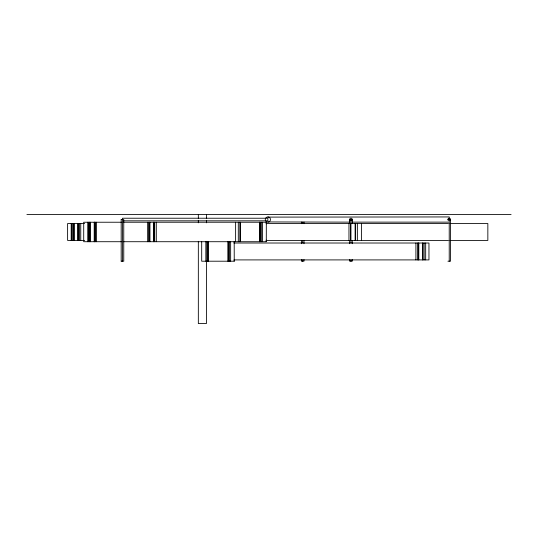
<?xml version="1.0" encoding="UTF-8"?>
<svg xmlns="http://www.w3.org/2000/svg" width="538" height="538" viewBox="0 0 538 538"><rect width="100%" height="100%" fill="white"/><g stroke="black" fill="none" stroke-linecap="round" stroke-linejoin="round"><path stroke-width="0.81" d="M26.9 214.44L511.1 214.44M121.178 219.524L123.767 219.524L123.774 261.206L121.178 261.206M447.932 219.524L450.521 219.524L450.528 261.206L447.932 261.206M123.303 220.822L267.87 220.822L267.87 218.233L122.476 218.226L122.476 261.206M350.103 222.127L267.87 221.945M352.067 222.127L448.416 222.127M121.675 222.234L83.713 222.234L83.713 241.717L121.675 241.717M123.182 222.234L266.323 222.234L266.297 241.717L123.182 241.717M84.58 223.532L67.613 223.532L67.613 240.419L84.58 240.419M266.283 223.532L448.403 223.532M449.956 223.532L487.845 223.532L487.845 240.419L449.956 240.419M266.283 240.419L448.403 240.419M234.198 243.015L428.961 243.015L428.961 259.908L234.198 259.908M234.198 243.344L234.198 241.717L234.238 261.206L201.696 261.206L201.696 241.717M449.223 218.811L449.223 216.942L267.87 217.11M449.223 219.524L449.223 261.206M425.672 243.015L425.672 259.908M424.126 243.015L424.126 259.908M422.955 243.015L422.955 259.908M422.592 243.015L422.592 259.908M418.806 243.015L418.806 259.908M418.571 243.015L418.571 259.908M417.448 243.015L417.448 259.908M415.908 243.015L415.908 259.908M361.435 223.532L361.435 240.419M357.366 223.532L357.366 240.419M355.618 223.532L355.618 240.419M355.12 223.532L355.12 240.419M352.249 223.694L352.249 219.524L349.66 219.524L349.653 223.694M352.249 240.365L352.249 243.701M352.249 259.538L352.249 261.206L349.66 261.206L349.653 259.538M350.951 219.524L350.951 242.968M350.951 259.901L350.951 261.206M350.568 223.532L350.568 240.419M349.653 240.365L349.653 243.701M348.96 223.532L348.96 240.419M303.983 222.026L303.983 223.694M303.983 240.365L303.983 243.701M303.983 259.538L303.983 261.206L301.394 261.206L301.388 259.538M302.686 222.133L302.686 223.431M302.686 240.365L302.686 242.968M302.686 259.901L302.686 261.206M301.388 222.026L301.388 223.694M301.388 240.365L301.388 243.701M266.223 222.234L266.223 223.855M266.223 240.096L266.223 241.717M262.463 222.234L262.463 241.717M261.293 222.234L261.293 241.717M260.5 222.234L260.5 241.717M259.8 222.234L259.8 241.717M259.699 222.234L259.699 241.717M240.399 222.234L240.399 241.717M239.834 222.234L239.834 241.717M238.3 222.234L238.3 241.717M235.624 222.234L235.624 241.717M234.198 259.578L234.198 261.206M230.647 241.717L230.647 261.206M229.504 241.717L229.504 261.206M228.616 241.717L228.616 261.206M227.843 241.717L227.843 261.206M208.28 241.717L208.28 261.206M207.856 241.717L207.856 261.206M206.888 241.717L206.888 261.206M206.424 214.44L206.424 218.636M206.424 220.311L206.424 222.833M206.424 261.448L206.424 323.56L198.334 323.56L198.334 241.3M205.846 241.717L205.846 261.206M198.334 214.44L198.334 218.636M198.334 220.311L198.334 222.833M156.289 222.234L156.289 241.717M154.668 222.234L154.668 241.717M153.888 222.234L153.888 241.717M153.565 222.234L153.565 241.717M149.914 222.234L149.914 241.717M149.631 222.234L149.631 241.717M148.501 222.234L148.501 241.717M147.654 222.234L147.654 241.717M121.178 219.524L121.178 261.206M96.531 222.234L96.531 241.717M95.582 222.234L95.582 241.717M94.755 222.234L94.755 241.717M94.372 222.234L94.372 241.717M94.237 222.234L94.237 241.717M90.189 222.234L90.189 241.717M89.933 222.234L89.933 241.717M89.335 222.234L89.335 241.717M88.535 222.234L88.535 241.717M87.741 222.234L87.741 241.717M80.747 223.532L80.747 240.419M79.463 223.532L79.463 240.419M78.461 223.532L78.461 240.419M78.023 223.532L78.023 240.419M77.889 223.532L77.889 240.419M74.21 223.532L74.21 240.419M73.82 223.532L73.82 240.419M72.926 223.532L72.926 240.419M71.87 223.532L71.87 240.419M71.198 223.532L71.198 240.419M448.41 220.533A1.298 1.298 0 0 1 448.309 218.61A1.298 1.298 0 0 1 450.232 218.71A1.298 1.298 0 0 1 449.936 220.614M350.473 220.735A1.298 1.298 0 0 1 349.888 218.778A1.298 1.298 0 0 1 351.933 218.677A1.298 1.298 0 0 1 351.549 220.681M266.371 221.649A2.596 2.596 0 0 0 270.459 219.76A2.596 2.596 0 0 0 266.774 217.17A2.596 2.596 0 0 0 266.371 221.649"/></g></svg>
